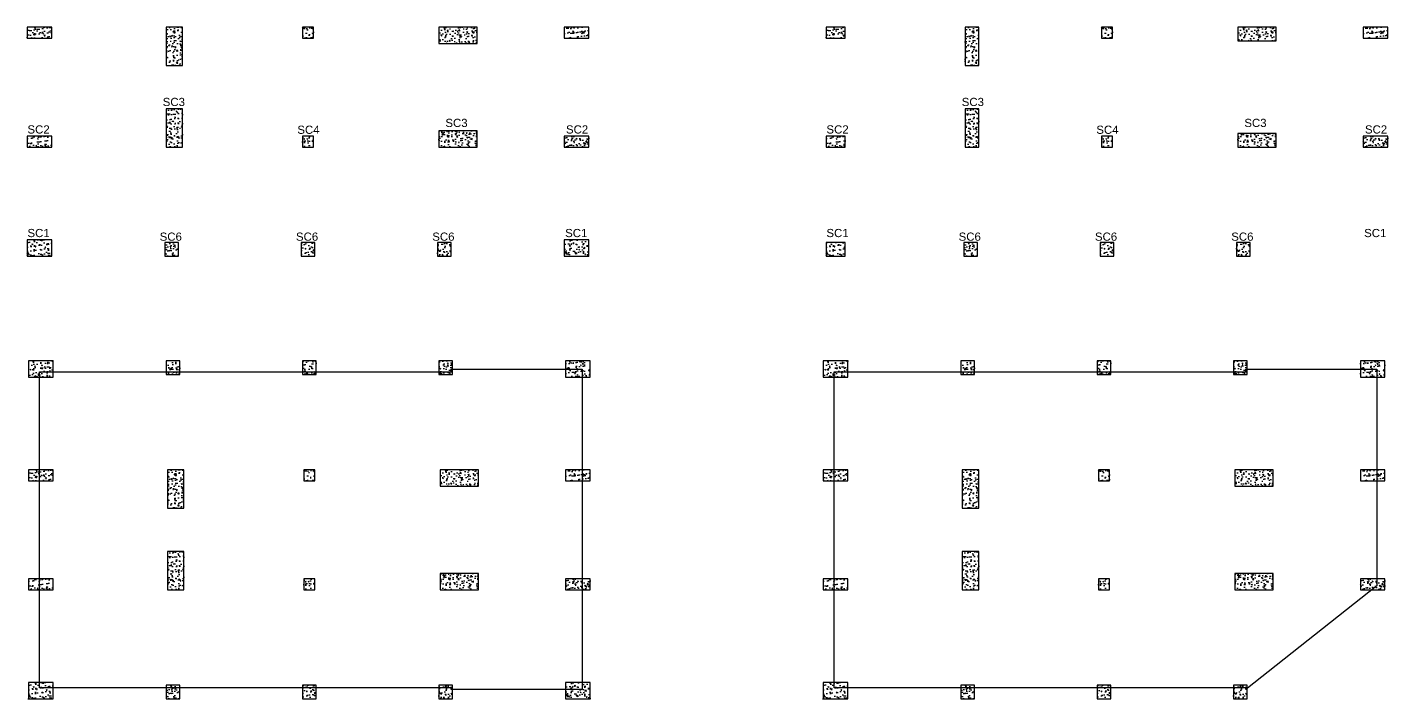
# Model space of a CAD drawing. Header units: millimetres. Extents: x -54801 to 153204, y -83013 to 16720.
# Drawn here: x 2642 to 52550, y -33536 to -8891 of the extents above; entities that cross this region are included whole.
import ezdxf

# ---------------------------------------------------------------- set-up
doc = ezdxf.new("R2010")
doc.units = ezdxf.units.MM
doc.layers.add('Column', color=1, linetype='Continuous')
doc.layers.add('Floor', color=254, linetype='Continuous')
doc.styles.get("Standard").update_dxf_attribs({"font": 'arial.ttf'})
pattern_1 = [(50, (2642.35, -17291.28), (358.63, -31.376), [37.5, -412.5]), (355, (2642.35, -17291.28), (-69.3757, 376.096), [30, -330]), (100.4514, (2672.24, -17293.9), (289.2544, 344.72), [31.87, -350.571]), (46.1842, (2642.35, -17191.3), (533.621, -82.76), [56.25, -618.75]), (96.6356, (2686.8, -17198.2), (467.331, 487.059), [47.805, -525.857]), (351.1842, (2642.35, -17191.3), (467.331, 487.059), [45, -495]), (21, (2692.35, -17216.28), (298.4535, -201.3094), [37.5, -412.5]), (326, (2692.35, -17216.28), (121.6577, 362.575), [30, -330]), (71.4514, (2717.22, -17233.05), (420.111, 161.2656), [31.87, -350.571]), (37.5, (2642.35, -17291.28), (6.0799, 166.4469), [0, -326, 0, -335, 0, -331.25]), (7.5, (2642.35, -17291.28), (131.5348, 197.2059), [0, -191, 0, -318.5, 0, -126.25]), (327.5, (2530.85, -17291.28), (266.9112, -11.2774), [0, -125, 0, -390, 0, -517.5]), (317.5, (2480.85, -17291.28), (291.593, 50.0525), [0, -162.5, 0, -259, 0, -367.5])]
pattern_2 = [(50, (2642.35, -17241.28), (358.63, -31.376), [37.5, -412.5]), (355, (2642.35, -17241.28), (-69.376, 376.096), [30, -330]), (100.4514, (2672.24, -17243.9), (289.2544, 344.72), [31.87, -350.571]), (46.1842, (2642.35, -17141.3), (533.621, -82.76), [56.25, -618.75]), (96.6356, (2686.8, -17148.2), (467.331, 487.06), [47.805, -525.857]), (351.184, (2642.35, -17141.3), (467.33, 487.06), [45, -495]), (21, (2692.35, -17166.28), (298.4535, -201.3094), [37.5, -412.5]), (326, (2692.35, -17166.28), (121.658, 362.575), [30, -330]), (71.4514, (2717.22, -17183.05), (420.111, 161.2656), [31.87, -350.571]), (37.5, (2642.35, -17241.28), (6.0799, 166.4469), [0, -326, 0, -335, 0, -331.25]), (7.5, (2642.35, -17241.28), (131.5348, 197.2059), [0, -191, 0, -318.5, 0, -126.25]), (327.5, (2530.85, -17241.28), (266.9112, -11.2774), [0, -125, 0, -390, 0, -517.5]), (317.5, (2480.85, -17241.28), (291.593, 50.0525), [0, -162.5, 0, -259, 0, -367.5])]
pattern_3 = [(50, (31949.54, -17291.28), (358.63, -31.376), [37.5, -412.5]), (355, (31949.54, -17291.28), (-69.3757, 376.096), [30, -330]), (100.4514, (31979.42, -17293.9), (289.2544, 344.72), [31.87, -350.571]), (46.1842, (31949.54, -17191.3), (533.621, -82.76), [56.25, -618.75]), (96.6356, (31994, -17198.2), (467.331, 487.059), [47.805, -525.857]), (351.1842, (31949.54, -17191.3), (467.331, 487.059), [45, -495]), (21, (31999.54, -17216.28), (298.4535, -201.3094), [37.5, -412.5]), (326, (31999.54, -17216.28), (121.6577, 362.575), [30, -330]), (71.4514, (32024.4, -17233.05), (420.111, 161.2656), [31.87, -350.571]), (37.5, (31949.54, -17291.28), (6.0799, 166.4469), [0, -326, 0, -335, 0, -331.25]), (7.5, (31949.54, -17291.28), (131.5348, 197.2059), [0, -191, 0, -318.5, 0, -126.25]), (327.5, (31838.04, -17291.28), (266.9112, -11.2774), [0, -125, 0, -390, 0, -517.5]), (317.5, (31788.04, -17291.28), (291.593, 50.0525), [0, -162.5, 0, -259, 0, -367.5])]
pattern_4 = [(50, (31949.54, -17241.28), (358.63, -31.376), [37.5, -412.5]), (355, (31949.54, -17241.28), (-69.376, 376.096), [30, -330]), (100.4514, (31979.42, -17243.9), (289.2544, 344.72), [31.87, -350.571]), (46.1842, (31949.54, -17141.3), (533.621, -82.76), [56.25, -618.75]), (96.6356, (31994, -17148.2), (467.331, 487.06), [47.805, -525.857]), (351.184, (31949.54, -17141.3), (467.33, 487.06), [45, -495]), (21, (31999.54, -17166.28), (298.4535, -201.3094), [37.5, -412.5]), (326, (31999.54, -17166.28), (121.658, 362.575), [30, -330]), (71.4514, (32024.4, -17183.05), (420.111, 161.2656), [31.87, -350.571]), (37.5, (31949.54, -17241.28), (6.0799, 166.4469), [0, -326, 0, -335, 0, -331.25]), (7.5, (31949.54, -17241.28), (131.5348, 197.2059), [0, -191, 0, -318.5, 0, -126.25]), (327.5, (31838.04, -17241.28), (266.9112, -11.2774), [0, -125, 0, -390, 0, -517.5]), (317.5, (31788.04, -17241.28), (291.593, 50.0525), [0, -162.5, 0, -259, 0, -367.5])]
pattern_5 = [(50, (2693.35, -33535.94), (358.63, -31.376), [37.5, -412.5]), (355, (2693.35, -33535.94), (-69.3757, 376.096), [30, -330]), (100.4514, (2723.24, -33538.56), (289.2544, 344.72), [31.87, -350.571]), (46.1842, (2693.35, -33435.94), (533.621, -82.76), [56.25, -618.75]), (96.6356, (2737.8, -33442.84), (467.331, 487.059), [47.805, -525.857]), (351.1842, (2693.35, -33435.94), (467.331, 487.059), [45, -495]), (21, (2743.35, -33460.94), (298.4535, -201.3094), [37.5, -412.5]), (326, (2743.35, -33460.94), (121.6577, 362.575), [30, -330]), (71.4514, (2768.22, -33477.72), (420.111, 161.2656), [31.87, -350.571]), (37.5, (2693.35, -33535.94), (6.0799, 166.4469), [0, -326, 0, -335, 0, -331.25]), (7.5, (2693.35, -33535.94), (131.5348, 197.2059), [0, -191, 0, -318.5, 0, -126.25]), (327.5, (2581.85, -33535.94), (266.9112, -11.2774), [0, -125, 0, -390, 0, -517.5]), (317.5, (2531.85, -33535.94), (291.593, 50.0525), [0, -162.5, 0, -259, 0, -367.5])]
pattern_6 = [(50, (2693.35, -33585.94), (358.63, -31.376), [37.5, -412.5]), (355, (2693.35, -33585.94), (-69.376, 376.096), [30, -330]), (100.4514, (2723.24, -33588.56), (289.2544, 344.72), [31.87, -350.571]), (46.1842, (2693.35, -33485.94), (533.621, -82.76), [56.25, -618.75]), (96.6356, (2737.8, -33492.84), (467.331, 487.059), [47.805, -525.857]), (351.1842, (2693.35, -33485.94), (467.331, 487.06), [45, -495]), (21, (2743.35, -33510.94), (298.4535, -201.3094), [37.5, -412.5]), (326, (2743.35, -33510.94), (121.658, 362.575), [30, -330]), (71.4514, (2768.22, -33527.72), (420.111, 161.2656), [31.87, -350.571]), (37.5, (2693.35, -33585.94), (6.0799, 166.4469), [0, -326, 0, -335, 0, -331.25]), (7.5, (2693.35, -33585.94), (131.5348, 197.2059), [0, -191, 0, -318.5, 0, -126.25]), (327.5, (2581.85, -33585.94), (266.9112, -11.2774), [0, -125, 0, -390, 0, -517.5]), (317.5, (2531.85, -33585.94), (291.593, 50.0525), [0, -162.5, 0, -259, 0, -367.5])]
pattern_7 = [(50, (2693.35, -33485.94), (358.63, -31.376), [37.5, -412.5]), (355, (2693.35, -33485.94), (-69.376, 376.096), [30, -330]), (100.4514, (2723.24, -33488.56), (289.2544, 344.72), [31.87, -350.571]), (46.1842, (2693.35, -33385.94), (533.621, -82.76), [56.25, -618.75]), (96.6356, (2737.8, -33392.84), (467.331, 487.06), [47.805, -525.857]), (351.184, (2693.35, -33385.94), (467.33, 487.06), [45, -495]), (21, (2743.35, -33410.94), (298.4535, -201.3094), [37.5, -412.5]), (326, (2743.35, -33410.94), (121.658, 362.575), [30, -330]), (71.4514, (2768.22, -33427.72), (420.111, 161.2656), [31.87, -350.571]), (37.5, (2693.35, -33485.94), (6.0799, 166.4469), [0, -326, 0, -335, 0, -331.25]), (7.5, (2693.35, -33485.94), (131.5348, 197.2059), [0, -191, 0, -318.5, 0, -126.25]), (327.5, (2581.85, -33485.94), (266.9112, -11.2774), [0, -125, 0, -390, 0, -517.5]), (317.5, (2531.85, -33485.94), (291.593, 50.0525), [0, -162.5, 0, -259, 0, -367.5])]
pattern_8 = [(50, (31843.44, -33535.94), (358.63, -31.376), [37.5, -412.5]), (355, (31843.44, -33535.94), (-69.3757, 376.096), [30, -330]), (100.4514, (31873.32, -33538.56), (289.2544, 344.72), [31.87, -350.571]), (46.1842, (31843.44, -33435.94), (533.621, -82.76), [56.25, -618.75]), (96.6356, (31887.9, -33442.84), (467.331, 487.059), [47.805, -525.857]), (351.1842, (31843.44, -33435.94), (467.331, 487.059), [45, -495]), (21, (31893.44, -33460.94), (298.4535, -201.3094), [37.5, -412.5]), (326, (31893.44, -33460.94), (121.6577, 362.575), [30, -330]), (71.4514, (31918.3, -33477.72), (420.111, 161.2656), [31.87, -350.571]), (37.5, (31843.44, -33535.94), (6.0799, 166.4469), [0, -326, 0, -335, 0, -331.25]), (7.5, (31843.44, -33535.94), (131.5348, 197.2059), [0, -191, 0, -318.5, 0, -126.25]), (327.5, (31731.94, -33535.94), (266.9112, -11.2774), [0, -125, 0, -390, 0, -517.5]), (317.5, (31681.94, -33535.94), (291.593, 50.0525), [0, -162.5, 0, -259, 0, -367.5])]
pattern_9 = [(50, (31843.44, -33585.94), (358.63, -31.376), [37.5, -412.5]), (355, (31843.44, -33585.94), (-69.376, 376.096), [30, -330]), (100.4514, (31873.32, -33588.56), (289.2544, 344.72), [31.87, -350.571]), (46.1842, (31843.44, -33485.94), (533.621, -82.76), [56.25, -618.75]), (96.6356, (31887.9, -33492.84), (467.331, 487.059), [47.805, -525.857]), (351.1842, (31843.44, -33485.94), (467.331, 487.06), [45, -495]), (21, (31893.44, -33510.94), (298.4535, -201.3094), [37.5, -412.5]), (326, (31893.44, -33510.94), (121.658, 362.575), [30, -330]), (71.4514, (31918.3, -33527.72), (420.111, 161.2656), [31.87, -350.571]), (37.5, (31843.44, -33585.94), (6.0799, 166.4469), [0, -326, 0, -335, 0, -331.25]), (7.5, (31843.44, -33585.94), (131.5348, 197.2059), [0, -191, 0, -318.5, 0, -126.25]), (327.5, (31731.94, -33585.94), (266.9112, -11.2774), [0, -125, 0, -390, 0, -517.5]), (317.5, (31681.94, -33585.94), (291.593, 50.0525), [0, -162.5, 0, -259, 0, -367.5])]
pattern_10 = [(50, (31843.44, -33485.94), (358.63, -31.376), [37.5, -412.5]), (355, (31843.44, -33485.94), (-69.376, 376.096), [30, -330]), (100.4514, (31873.32, -33488.56), (289.2544, 344.72), [31.87, -350.571]), (46.1842, (31843.44, -33385.94), (533.621, -82.76), [56.25, -618.75]), (96.6356, (31887.9, -33392.84), (467.331, 487.06), [47.805, -525.857]), (351.184, (31843.44, -33385.94), (467.33, 487.06), [45, -495]), (21, (31893.44, -33410.94), (298.4535, -201.3094), [37.5, -412.5]), (326, (31893.44, -33410.94), (121.658, 362.575), [30, -330]), (71.4514, (31918.3, -33427.72), (420.111, 161.2656), [31.87, -350.571]), (37.5, (31843.44, -33485.94), (6.0799, 166.4469), [0, -326, 0, -335, 0, -331.25]), (7.5, (31843.44, -33485.94), (131.5348, 197.2059), [0, -191, 0, -318.5, 0, -126.25]), (327.5, (31731.94, -33485.94), (266.9112, -11.2774), [0, -125, 0, -390, 0, -517.5]), (317.5, (31681.94, -33485.94), (291.593, 50.0525), [0, -162.5, 0, -259, 0, -367.5])]

msp = doc.modelspace()

# ---------------------------------------------------------------- hatches: boundary and pattern name
at = {"layer": 'Column'}
h = msp.add_hatch(dxfattribs=at)
h.set_pattern_fill('AR-CONC', color=256, scale=50)
h.set_pattern_definition(pattern_1)
h.paths.add_polyline_path([(3542, -8891), (2642, -8891), (2642, -9291), (3542, -9291)])
h = msp.add_hatch(dxfattribs=at)
h.set_pattern_fill('AR-CONC', color=256, scale=50)
h.set_pattern_definition(pattern_1)
h.paths.add_polyline_path([(8342, -8891), (7742, -8891), (7742, -10291), (8342, -10291)])
h = msp.add_hatch(dxfattribs=at)
h.set_pattern_fill('AR-CONC', color=256, scale=50)
h.set_pattern_definition(pattern_1)
h.paths.add_polyline_path([(13142, -8891), (12742, -8891), (12742, -9291), (13142, -9291)])
h = msp.add_hatch(dxfattribs=at)
h.set_pattern_fill('AR-CONC', color=256, scale=50)
h.set_pattern_definition(pattern_1)
h.paths.add_polyline_path([(19142, -8891), (17742, -8891), (17742, -9491), (19142, -9491)])
h = msp.add_hatch(dxfattribs=at)
h.set_pattern_fill('AR-CONC', color=256, scale=50)
h.set_pattern_definition(pattern_1)
h.paths.add_polyline_path([(23242, -8891), (22342, -8891), (22342, -9291), (23242, -9291)])
h = msp.add_hatch(dxfattribs=at)
h.set_pattern_fill('AR-CONC', color=256, scale=50)
h.set_pattern_definition(pattern_3)
h.paths.add_polyline_path([(32650, -8891), (31950, -8891), (31950, -9291), (32650, -9291)])
h = msp.add_hatch(dxfattribs=at)
h.set_pattern_fill('AR-CONC', color=256, scale=50)
h.set_pattern_definition(pattern_3)
h.paths.add_polyline_path([(37550, -8891), (37050, -8891), (37050, -10291), (37550, -10291)])
h = msp.add_hatch(dxfattribs=at)
h.set_pattern_fill('AR-CONC', color=256, scale=50)
h.set_pattern_definition(pattern_3)
h.paths.add_polyline_path([(42450, -8891), (42050, -8891), (42050, -9291), (42450, -9291)])
h = msp.add_hatch(dxfattribs=at)
h.set_pattern_fill('AR-CONC', color=256, scale=50)
h.set_pattern_definition(pattern_3)
h.paths.add_polyline_path([(48450, -8891), (47050, -8891), (47050, -9391), (48450, -9391)])
h = msp.add_hatch(dxfattribs=at)
h.set_pattern_fill('AR-CONC', color=256, scale=50)
h.set_pattern_definition(pattern_3)
h.paths.add_polyline_path([(52550, -8891), (51650, -8891), (51650, -9291), (52550, -9291)])
h = msp.add_hatch(dxfattribs=at)
h.set_pattern_fill('AR-CONC', color=256, scale=50)
h.set_pattern_definition(pattern_1)
h.paths.add_polyline_path([(8342, -11891), (7742, -11891), (7742, -13291), (8342, -13291)])
h = msp.add_hatch(dxfattribs=at)
h.set_pattern_fill('AR-CONC', color=256, scale=50)
h.set_pattern_definition(pattern_3)
h.paths.add_polyline_path([(37550, -11891), (37050, -11891), (37050, -13291), (37550, -13291)])
h = msp.add_hatch(dxfattribs=at)
h.set_pattern_fill('AR-CONC', color=256, scale=50)
h.set_pattern_definition(pattern_1)
h.paths.add_polyline_path([(3542, -12891), (2642, -12891), (2642, -13291), (3542, -13291)])
h = msp.add_hatch(dxfattribs=at)
h.set_pattern_fill('AR-CONC', color=256, scale=50)
h.set_pattern_definition(pattern_1)
h.paths.add_polyline_path([(13142, -12891), (12742, -12891), (12742, -13291), (13142, -13291)])
h = msp.add_hatch(dxfattribs=at)
h.set_pattern_fill('AR-CONC', color=256, scale=50)
h.set_pattern_definition(pattern_1)
h.paths.add_polyline_path([(19142, -12691), (17742, -12691), (17742, -13291), (19142, -13291)])
h = msp.add_hatch(dxfattribs=at)
h.set_pattern_fill('AR-CONC', color=256, scale=50)
h.set_pattern_definition(pattern_1)
h.paths.add_polyline_path([(23242, -12891), (22342, -12891), (22342, -13291), (23242, -13291)])
h = msp.add_hatch(dxfattribs=at)
h.set_pattern_fill('AR-CONC', color=256, scale=50)
h.set_pattern_definition(pattern_3)
h.paths.add_polyline_path([(32650, -12891), (31950, -12891), (31950, -13291), (32650, -13291)])
h = msp.add_hatch(dxfattribs=at)
h.set_pattern_fill('AR-CONC', color=256, scale=50)
h.set_pattern_definition(pattern_3)
h.paths.add_polyline_path([(42450, -12891), (42050, -12891), (42050, -13291), (42450, -13291)])
h = msp.add_hatch(dxfattribs=at)
h.set_pattern_fill('AR-CONC', color=256, scale=50)
h.set_pattern_definition(pattern_3)
h.paths.add_polyline_path([(48450, -12791), (47050, -12791), (47050, -13291), (48450, -13291)])
h = msp.add_hatch(dxfattribs=at)
h.set_pattern_fill('AR-CONC', color=256, scale=50)
h.set_pattern_definition(pattern_3)
h.paths.add_polyline_path([(52550, -12891), (51650, -12891), (51650, -13291), (52550, -13291)])
h = msp.add_hatch(dxfattribs=at)
h.set_pattern_fill('AR-CONC', color=256, scale=50)
h.set_pattern_definition(pattern_1)
h.paths.add_polyline_path([(3542, -16691), (2642, -16691), (2642, -17291), (3542, -17291)])
h = msp.add_hatch(dxfattribs=at)
h.set_pattern_fill('AR-CONC', color=256, scale=50)
h.set_pattern_definition(pattern_2)
h.paths.add_polyline_path([(7692, -17291), (8192, -17291), (8192, -16791), (7692, -16791)])
h = msp.add_hatch(dxfattribs=at)
h.set_pattern_fill('AR-CONC', color=256, scale=50)
h.set_pattern_definition(pattern_2)
h.paths.add_polyline_path([(13192, -16791), (12692, -16791), (12692, -17291), (13192, -17291)])
h = msp.add_hatch(dxfattribs=at)
h.set_pattern_fill('AR-CONC', color=256, scale=50)
h.set_pattern_definition(pattern_2)
h.paths.add_polyline_path([(18192, -17291), (18192, -16791), (17692, -16791), (17692, -17291)])
h = msp.add_hatch(dxfattribs=at)
h.set_pattern_fill('AR-CONC', color=256, scale=50)
h.set_pattern_definition(pattern_1)
h.paths.add_polyline_path([(23242, -16691), (22342, -16691), (22342, -17291), (23242, -17291)])
h = msp.add_hatch(dxfattribs=at)
h.set_pattern_fill('AR-CONC', color=256, scale=50)
h.set_pattern_definition(pattern_3)
h.paths.add_polyline_path([(32650, -16791), (31950, -16791), (31950, -17291), (32650, -17291)])
h = msp.add_hatch(dxfattribs=at)
h.set_pattern_fill('AR-CONC', color=256, scale=50)
h.set_pattern_definition(pattern_4)
h.paths.add_polyline_path([(37000, -16791), (37000, -17291), (37500, -17291), (37500, -16791)])
h = msp.add_hatch(dxfattribs=at)
h.set_pattern_fill('AR-CONC', color=256, scale=50)
h.set_pattern_definition(pattern_4)
h.paths.add_polyline_path([(42500, -16791), (42000, -16791), (42000, -17291), (42500, -17291)])
h = msp.add_hatch(dxfattribs=at)
h.set_pattern_fill('AR-CONC', color=256, scale=50)
h.set_pattern_definition(pattern_4)
h.paths.add_polyline_path([(47000, -16791), (47000, -17291), (47500, -17291), (47500, -16791)])
h = msp.add_hatch(dxfattribs=at)
h.set_pattern_fill('AR-CONC', color=256, scale=50)
h.set_pattern_definition(pattern_5)
h.paths.add_polyline_path([(3593, -21136), (2693, -21136), (2693, -21736), (3593, -21736)])
h = msp.add_hatch(dxfattribs=at)
h.set_pattern_fill('AR-CONC', color=256, scale=50)
h.set_pattern_definition(pattern_6)
h.paths.add_polyline_path([(7743, -21136), (7743, -21636), (8243, -21636), (8243, -21136)])
h = msp.add_hatch(dxfattribs=at)
h.set_pattern_fill('AR-CONC', color=256, scale=50)
h.set_pattern_definition(pattern_6)
h.paths.add_polyline_path([(13243, -21636), (13243, -21136), (12743, -21136), (12743, -21636)])
h = msp.add_hatch(dxfattribs=at)
h.set_pattern_fill('AR-CONC', color=256, scale=50)
h.set_pattern_definition(pattern_6)
h.paths.add_polyline_path([(18243, -21136), (17743, -21136), (17743, -21636), (18243, -21636)])
h = msp.add_hatch(dxfattribs=at)
h.set_pattern_fill('AR-CONC', color=256, scale=50)
h.set_pattern_definition(pattern_5)
h.paths.add_polyline_path([(23293, -21136), (22393, -21136), (22393, -21736), (23293, -21736)])
h = msp.add_hatch(dxfattribs=at)
h.set_pattern_fill('AR-CONC', color=256, scale=50)
h.set_pattern_definition(pattern_8)
h.paths.add_polyline_path([(32743, -21136), (31843, -21136), (31843, -21736), (32743, -21736)])
h = msp.add_hatch(dxfattribs=at)
h.set_pattern_fill('AR-CONC', color=256, scale=50)
h.set_pattern_definition(pattern_9)
h.paths.add_polyline_path([(36893, -21136), (36893, -21636), (37393, -21636), (37393, -21136)])
h = msp.add_hatch(dxfattribs=at)
h.set_pattern_fill('AR-CONC', color=256, scale=50)
h.set_pattern_definition(pattern_9)
h.paths.add_polyline_path([(42393, -21636), (42393, -21136), (41893, -21136), (41893, -21636)])
h = msp.add_hatch(dxfattribs=at)
h.set_pattern_fill('AR-CONC', color=256, scale=50)
h.set_pattern_definition(pattern_9)
h.paths.add_polyline_path([(47393, -21136), (46893, -21136), (46893, -21636), (47393, -21636)])
h = msp.add_hatch(dxfattribs=at)
h.set_pattern_fill('AR-CONC', color=256, scale=50)
h.set_pattern_definition(pattern_8)
h.paths.add_polyline_path([(52443, -21136), (51543, -21136), (51543, -21736), (52443, -21736)])
h = msp.add_hatch(dxfattribs=at)
h.set_pattern_fill('AR-CONC', color=256, scale=50)
h.set_pattern_definition(pattern_5)
h.paths.add_polyline_path([(3593, -25136), (2693, -25136), (2693, -25536), (3593, -25536)])
h = msp.add_hatch(dxfattribs=at)
h.set_pattern_fill('AR-CONC', color=256, scale=50)
h.set_pattern_definition(pattern_5)
h.paths.add_polyline_path([(8393, -25136), (7793, -25136), (7793, -26536), (8393, -26536)])
h = msp.add_hatch(dxfattribs=at)
h.set_pattern_fill('AR-CONC', color=256, scale=50)
h.set_pattern_definition(pattern_5)
h.paths.add_polyline_path([(13193, -25136), (12793, -25136), (12793, -25536), (13193, -25536)])
h = msp.add_hatch(dxfattribs=at)
h.set_pattern_fill('AR-CONC', color=256, scale=50)
h.set_pattern_definition(pattern_5)
h.paths.add_polyline_path([(19193, -25136), (17793, -25136), (17793, -25736), (19193, -25736)])
h = msp.add_hatch(dxfattribs=at)
h.set_pattern_fill('AR-CONC', color=256, scale=50)
h.set_pattern_definition(pattern_5)
h.paths.add_polyline_path([(23293, -25136), (22393, -25136), (22393, -25536), (23293, -25536)])
h = msp.add_hatch(dxfattribs=at)
h.set_pattern_fill('AR-CONC', color=256, scale=50)
h.set_pattern_definition(pattern_8)
h.paths.add_polyline_path([(32743, -25136), (31843, -25136), (31843, -25536), (32743, -25536)])
h = msp.add_hatch(dxfattribs=at)
h.set_pattern_fill('AR-CONC', color=256, scale=50)
h.set_pattern_definition(pattern_8)
h.paths.add_polyline_path([(37543, -25136), (36943, -25136), (36943, -26536), (37543, -26536)])
h = msp.add_hatch(dxfattribs=at)
h.set_pattern_fill('AR-CONC', color=256, scale=50)
h.set_pattern_definition(pattern_8)
h.paths.add_polyline_path([(42343, -25136), (41943, -25136), (41943, -25536), (42343, -25536)])
h = msp.add_hatch(dxfattribs=at)
h.set_pattern_fill('AR-CONC', color=256, scale=50)
h.set_pattern_definition(pattern_8)
h.paths.add_polyline_path([(48343, -25136), (46943, -25136), (46943, -25736), (48343, -25736)])
h = msp.add_hatch(dxfattribs=at)
h.set_pattern_fill('AR-CONC', color=256, scale=50)
h.set_pattern_definition(pattern_8)
h.paths.add_polyline_path([(52443, -25136), (51543, -25136), (51543, -25536), (52443, -25536)])
h = msp.add_hatch(dxfattribs=at)
h.set_pattern_fill('AR-CONC', color=256, scale=50)
h.set_pattern_definition(pattern_5)
h.paths.add_polyline_path([(8393, -28136), (7793, -28136), (7793, -29536), (8393, -29536)])
h = msp.add_hatch(dxfattribs=at)
h.set_pattern_fill('AR-CONC', color=256, scale=50)
h.set_pattern_definition(pattern_8)
h.paths.add_polyline_path([(37543, -28136), (36943, -28136), (36943, -29536), (37543, -29536)])
h = msp.add_hatch(dxfattribs=at)
h.set_pattern_fill('AR-CONC', color=256, scale=50)
h.set_pattern_definition(pattern_5)
h.paths.add_polyline_path([(19193, -28936), (17793, -28936), (17793, -29536), (19193, -29536)])
h = msp.add_hatch(dxfattribs=at)
h.set_pattern_fill('AR-CONC', color=256, scale=50)
h.set_pattern_definition(pattern_8)
h.paths.add_polyline_path([(48343, -28936), (46943, -28936), (46943, -29536), (48343, -29536)])
h = msp.add_hatch(dxfattribs=at)
h.set_pattern_fill('AR-CONC', color=256, scale=50)
h.set_pattern_definition(pattern_5)
h.paths.add_polyline_path([(3593, -29136), (2693, -29136), (2693, -29536), (3593, -29536)])
h = msp.add_hatch(dxfattribs=at)
h.set_pattern_fill('AR-CONC', color=256, scale=50)
h.set_pattern_definition(pattern_5)
h.paths.add_polyline_path([(13193, -29136), (12793, -29136), (12793, -29536), (13193, -29536)])
h = msp.add_hatch(dxfattribs=at)
h.set_pattern_fill('AR-CONC', color=256, scale=50)
h.set_pattern_definition(pattern_5)
h.paths.add_polyline_path([(23293, -29136), (22393, -29136), (22393, -29536), (23293, -29536)])
h = msp.add_hatch(dxfattribs=at)
h.set_pattern_fill('AR-CONC', color=256, scale=50)
h.set_pattern_definition(pattern_8)
h.paths.add_polyline_path([(32743, -29136), (31843, -29136), (31843, -29536), (32743, -29536)])
h = msp.add_hatch(dxfattribs=at)
h.set_pattern_fill('AR-CONC', color=256, scale=50)
h.set_pattern_definition(pattern_8)
h.paths.add_polyline_path([(42343, -29136), (41943, -29136), (41943, -29536), (42343, -29536)])
h = msp.add_hatch(dxfattribs=at)
h.set_pattern_fill('AR-CONC', color=256, scale=50)
h.set_pattern_definition(pattern_8)
h.paths.add_polyline_path([(52443, -29136), (51543, -29136), (51543, -29536), (52443, -29536)])
h = msp.add_hatch(dxfattribs=at)
h.set_pattern_fill('AR-CONC', color=256, scale=50)
h.set_pattern_definition(pattern_5)
h.paths.add_polyline_path([(3593, -32936), (2693, -32936), (2693, -33536), (3593, -33536)])
h = msp.add_hatch(dxfattribs=at)
h.set_pattern_fill('AR-CONC', color=256, scale=50)
h.set_pattern_definition(pattern_5)
h.paths.add_polyline_path([(23293, -32936), (22393, -32936), (22393, -33536), (23293, -33536)])
h = msp.add_hatch(dxfattribs=at)
h.set_pattern_fill('AR-CONC', color=256, scale=50)
h.set_pattern_definition(pattern_8)
h.paths.add_polyline_path([(32743, -32936), (31843, -32936), (31843, -33536), (32743, -33536)])
h = msp.add_hatch(dxfattribs=at)
h.set_pattern_fill('AR-CONC', color=256, scale=50)
h.set_pattern_definition(pattern_7)
h.paths.add_polyline_path([(7743, -33536), (8243, -33536), (8243, -33036), (7743, -33036)])
h = msp.add_hatch(dxfattribs=at)
h.set_pattern_fill('AR-CONC', color=256, scale=50)
h.set_pattern_definition(pattern_7)
h.paths.add_polyline_path([(13243, -33036), (12743, -33036), (12743, -33536), (13243, -33536)])
h = msp.add_hatch(dxfattribs=at)
h.set_pattern_fill('AR-CONC', color=256, scale=50)
h.set_pattern_definition(pattern_7)
h.paths.add_polyline_path([(18243, -33536), (18243, -33036), (17743, -33036), (17743, -33536)])
h = msp.add_hatch(dxfattribs=at)
h.set_pattern_fill('AR-CONC', color=256, scale=50)
h.set_pattern_definition(pattern_10)
h.paths.add_polyline_path([(36893, -33536), (37393, -33536), (37393, -33036), (36893, -33036)])
h = msp.add_hatch(dxfattribs=at)
h.set_pattern_fill('AR-CONC', color=256, scale=50)
h.set_pattern_definition(pattern_10)
h.paths.add_polyline_path([(42393, -33036), (41893, -33036), (41893, -33536), (42393, -33536)])
h = msp.add_hatch(dxfattribs=at)
h.set_pattern_fill('AR-CONC', color=256, scale=50)
h.set_pattern_definition(pattern_10)
h.paths.add_polyline_path([(47393, -33536), (47393, -33036), (46893, -33036), (46893, -33536)])

# ---------------------------------------------------------------- linework, layer by layer
for points in [[(2642, -9291), (3542, -9291), (3542, -8891), (2642, -8891)], [(7742, -10291), (8342, -10291), (8342, -8891), (7742, -8891)], [(12742, -9291), (13142, -9291), (13142, -8891), (12742, -8891)], [(17742, -9491), (19142, -9491), (19142, -8891), (17742, -8891)], [(22342, -9291), (23242, -9291), (23242, -8891), (22342, -8891)], [(31950, -9291), (32650, -9291), (32650, -8891), (31950, -8891)], [(37050, -10291), (37550, -10291), (37550, -8891), (37050, -8891)], [(42050, -9291), (42450, -9291), (42450, -8891), (42050, -8891)], [(47050, -9391), (48450, -9391), (48450, -8891), (47050, -8891)], [(51650, -9291), (52550, -9291), (52550, -8891), (51650, -8891)], [(7742, -13291), (8342, -13291), (8342, -11891), (7742, -11891)], [(37050, -13291), (37550, -13291), (37550, -11891), (37050, -11891)], [(2642, -13291), (3542, -13291), (3542, -12891), (2642, -12891)], [(12742, -13291), (13142, -13291), (13142, -12891), (12742, -12891)], [(17742, -13291), (19142, -13291), (19142, -12691), (17742, -12691)], [(22342, -13291), (23242, -13291), (23242, -12891), (22342, -12891)], [(31950, -13291), (32650, -13291), (32650, -12891), (31950, -12891)], [(42050, -13291), (42450, -13291), (42450, -12891), (42050, -12891)], [(47050, -13291), (48450, -13291), (48450, -12791), (47050, -12791)], [(51650, -13291), (52550, -13291), (52550, -12891), (51650, -12891)], [(2642, -17291), (3542, -17291), (3542, -16691), (2642, -16691)], [(7692, -17291), (8192, -17291), (8192, -16791), (7692, -16791)], [(12692, -17291), (13192, -17291), (13192, -16791), (12692, -16791)], [(17692, -17291), (18192, -17291), (18192, -16791), (17692, -16791)], [(22342, -17291), (23242, -17291), (23242, -16691), (22342, -16691)], [(31950, -17291), (32650, -17291), (32650, -16791), (31950, -16791)], [(37000, -17291), (37500, -17291), (37500, -16791), (37000, -16791)], [(42000, -17291), (42500, -17291), (42500, -16791), (42000, -16791)], [(47000, -17291), (47500, -17291), (47500, -16791), (47000, -16791)], [(2693, -21736), (3593, -21736), (3593, -21136), (2693, -21136)], [(7743, -21636), (8243, -21636), (8243, -21136), (7743, -21136)], [(12743, -21636), (13243, -21636), (13243, -21136), (12743, -21136)], [(17743, -21636), (18243, -21636), (18243, -21136), (17743, -21136)], [(22393, -21736), (23293, -21736), (23293, -21136), (22393, -21136)], [(31843, -21736), (32743, -21736), (32743, -21136), (31843, -21136)], [(36893, -21636), (37393, -21636), (37393, -21136), (36893, -21136)], [(41893, -21636), (42393, -21636), (42393, -21136), (41893, -21136)], [(46893, -21636), (47393, -21636), (47393, -21136), (46893, -21136)], [(51543, -21736), (52443, -21736), (52443, -21136), (51543, -21136)], [(2693, -25536), (3593, -25536), (3593, -25136), (2693, -25136)], [(7793, -26536), (8393, -26536), (8393, -25136), (7793, -25136)], [(12793, -25536), (13193, -25536), (13193, -25136), (12793, -25136)], [(17793, -25736), (19193, -25736), (19193, -25136), (17793, -25136)], [(22393, -25536), (23293, -25536), (23293, -25136), (22393, -25136)], [(31843, -25536), (32743, -25536), (32743, -25136), (31843, -25136)], [(36943, -26536), (37543, -26536), (37543, -25136), (36943, -25136)], [(41943, -25536), (42343, -25536), (42343, -25136), (41943, -25136)], [(46943, -25736), (48343, -25736), (48343, -25136), (46943, -25136)], [(51543, -25536), (52443, -25536), (52443, -25136), (51543, -25136)], [(7793, -29536), (8393, -29536), (8393, -28136), (7793, -28136)], [(36943, -29536), (37543, -29536), (37543, -28136), (36943, -28136)], [(17793, -29536), (19193, -29536), (19193, -28936), (17793, -28936)], [(46943, -29536), (48343, -29536), (48343, -28936), (46943, -28936)], [(2693, -29536), (3593, -29536), (3593, -29136), (2693, -29136)], [(12793, -29536), (13193, -29536), (13193, -29136), (12793, -29136)], [(22393, -29536), (23293, -29536), (23293, -29136), (22393, -29136)], [(31843, -29536), (32743, -29536), (32743, -29136), (31843, -29136)], [(41943, -29536), (42343, -29536), (42343, -29136), (41943, -29136)], [(51543, -29536), (52443, -29536), (52443, -29136), (51543, -29136)], [(2693, -33536), (3593, -33536), (3593, -32936), (2693, -32936)], [(22393, -33536), (23293, -33536), (23293, -32936), (22393, -32936)], [(31843, -33536), (32743, -33536), (32743, -32936), (31843, -32936)], [(7743, -33536), (8243, -33536), (8243, -33036), (7743, -33036)], [(12743, -33536), (13243, -33536), (13243, -33036), (12743, -33036)], [(17743, -33536), (18243, -33536), (18243, -33036), (17743, -33036)], [(36893, -33536), (37393, -33536), (37393, -33036), (36893, -33036)], [(41893, -33536), (42393, -33536), (42393, -33036), (41893, -33036)], [(46893, -33536), (47393, -33536), (47393, -33036), (46893, -33036)]]:
    msp.add_lwpolyline(points, close=True, dxfattribs=at)
at = {"layer": 'Floor'}
for points in [[(22993, -21536), (22993, -29536), (22993, -29536), (22993, -33193), (18193, -33193), (18193, -33193), (18193, -33136), (3093, -33136), (3093, -21536), (18193, -21536), (18193, -21436), (22993, -21436)], [(47343, -33193), (47343, -33193), (47343, -33136), (32243, -33136), (32243, -21536), (47343, -21536), (47343, -21436), (52143, -21436), (52143, -21536), (52143, -29391)]]:
    msp.add_lwpolyline(points, close=True, dxfattribs=at)

# ---------------------------------------------------------------- texts
at = {"layer": 'Column'}
for s, p in [('SC3', (7613, -11784)), ('SC3', (36921, -11784)), ('SC3', (17981, -12553)), ('SC3', (47288, -12553)), ('SC2', (2652, -12793)), ('SC4', (12551, -12804)), ('SC2', (22404, -12793)), ('SC2', (31959, -12793)), ('SC4', (41858, -12804)), ('SC2', (51711, -12793)), ('SC1', (2652, -16594)), ('SC6', (7500, -16727)), ('SC6', (12500, -16727)), ('SC6', (17500, -16727)), ('SC1', (22375, -16594)), ('SC1', (31959, -16594)), ('SC6', (36807, -16727)), ('SC6', (41807, -16727)), ('SC6', (46807, -16727)), ('SC1', (51683, -16594))]:
    msp.add_text(s, height=300, dxfattribs=at).set_placement(p)

doc.saveas('drawing.dxf')
